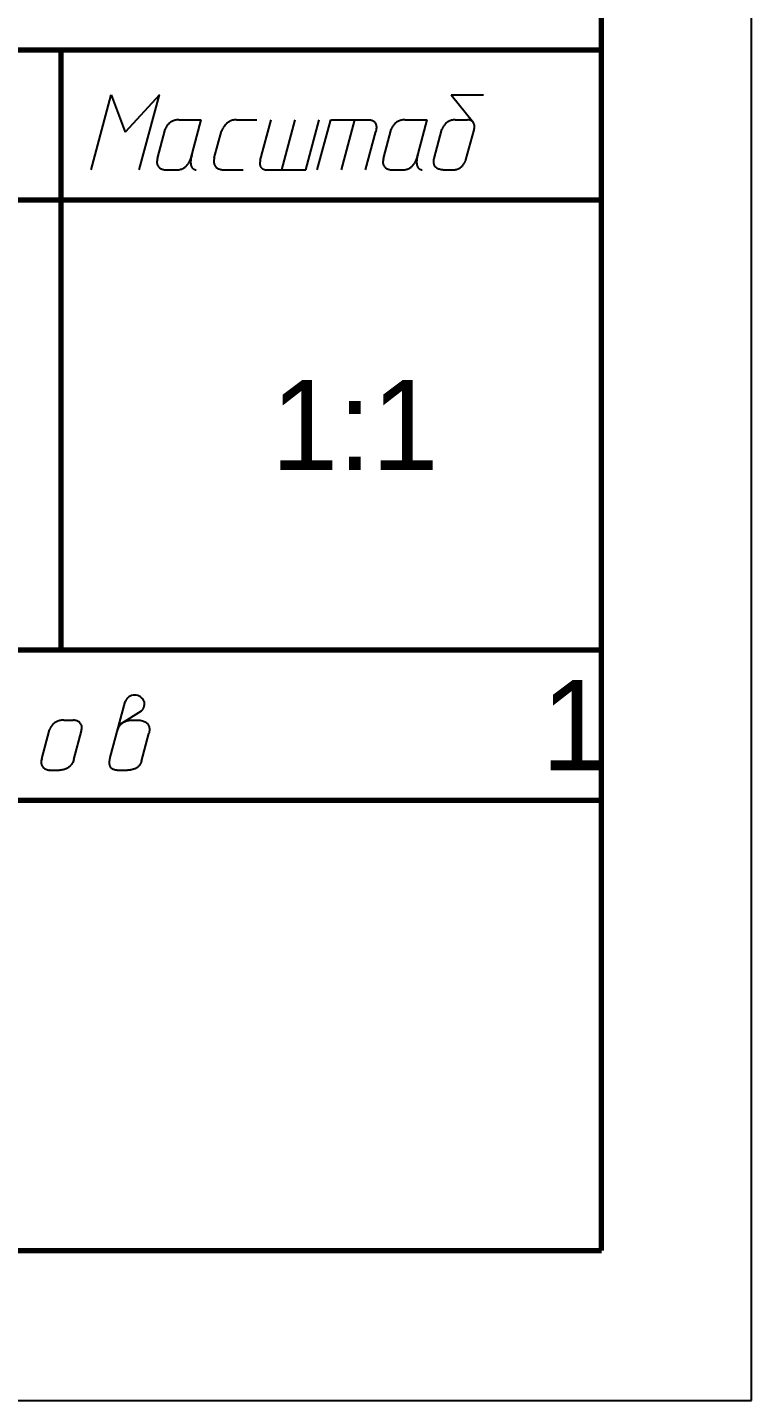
# Model space of a CAD drawing. Extents: x 0 to 420, y 0 to 297.
# Drawn here: x 395.88 to 420, y 0 to 45.74 of the extents above; entities that cross this region are included whole.
import ezdxf

# ---------------------------------------------------------------- set-up
doc = ezdxf.new("R2010")
doc.units = 0
doc.layers.get('0').update_dxf_attribs({"linetype": 'CONTINUOUS'})
doc.styles.add('cyrillic_ii', font='cyrillic_ii')

msp = doc.modelspace()

# ---------------------------------------------------------------- linework, layer by layer
for p, q in [((420, 0), (420, 297)), ((0, 0), (420, 0))]:
    msp.add_line(p, q)
at = {"lineweight": 70}
for p, q in [((415, 5), (415, 292)), ((295, 45), (415, 45)), ((397, 25), (397, 45)), ((365, 40), (415, 40)), ((415, 25), (380, 25)), ((295, 20), (415, 20)), ((20, 5), (415, 5))]:
    msp.add_line(p, q, dxfattribs=at)
at = {"color": 7, "linetype": 'CONTINUOUS', "lineweight": 25}
for p, q in [((398, 41), (398.67, 43.5)), ((398, 41), (398.67, 43.5)), ((398.67, 43.5), (399.138, 42.25)), ((400.275, 43.5), (399.138, 42.25)), ((399.606, 41), (400.275, 43.5)), ((409.997, 43.5), (411.07, 43.5)), ((409.997, 43.5), (410.735, 42.573)), ((400.596, 42.544), (400.581, 42.529)), ((400.613, 42.559), (400.596, 42.544)), ((400.631, 42.574), (400.613, 42.559)), ((400.651, 42.588), (400.631, 42.574)), ((400.672, 42.601), (400.651, 42.588)), ((400.694, 42.613), (400.672, 42.601)), ((400.718, 42.625), (400.694, 42.613)), ((400.743, 42.635), (400.718, 42.625)), ((400.77, 42.644), (400.743, 42.635)), ((400.798, 42.652), (400.77, 42.644)), ((400.828, 42.658), (400.798, 42.652)), ((400.86, 42.663), (400.828, 42.658)), ((400.893, 42.666), (400.86, 42.663)), ((400.928, 42.667), (400.893, 42.666)), ((400.928, 42.667), (401.666, 42.667)), ((401.319, 41.371), (401.666, 42.667)), ((402.533, 42.555), (402.512, 42.538)), ((402.554, 42.572), (402.533, 42.555)), ((402.577, 42.588), (402.554, 42.572)), ((402.601, 42.602), (402.577, 42.588)), ((402.626, 42.616), (402.601, 42.602)), ((402.653, 42.629), (402.626, 42.616)), ((402.682, 42.64), (402.653, 42.629)), ((402.712, 42.649), (402.682, 42.64)), ((402.743, 42.656), (402.712, 42.649)), ((402.776, 42.662), (402.743, 42.656)), ((402.81, 42.665), (402.776, 42.662)), ((402.846, 42.667), (402.81, 42.665)), ((402.846, 42.667), (403.519, 42.667)), ((403.635, 41.311), (403.999, 42.667)), ((404.355, 41), (404.801, 42.667)), ((405.157, 41), (405.604, 42.667)), ((405.537, 41), (405.984, 42.667)), ((405.984, 42.667), (407.242, 42.667)), ((406.34, 41), (406.787, 42.667)), ((407.242, 42.667), (407.274, 42.666)), ((407.274, 42.666), (407.304, 42.662)), ((407.304, 42.662), (407.332, 42.657)), ((407.332, 42.657), (407.357, 42.65)), ((407.357, 42.65), (407.379, 42.641)), ((407.379, 42.641), (407.399, 42.63)), ((407.399, 42.63), (407.417, 42.618)), ((407.417, 42.618), (407.433, 42.605)), ((407.433, 42.605), (407.447, 42.591)), ((407.447, 42.591), (407.459, 42.575)), ((407.459, 42.575), (407.469, 42.559)), ((407.469, 42.559), (407.478, 42.542)), ((407.478, 42.542), (407.485, 42.525)), ((408.124, 42.544), (408.108, 42.529)), ((408.141, 42.559), (408.124, 42.544)), ((408.159, 42.574), (408.141, 42.559)), ((408.178, 42.588), (408.159, 42.574)), ((408.199, 42.601), (408.178, 42.588)), ((408.222, 42.613), (408.199, 42.601)), ((408.245, 42.625), (408.222, 42.613)), ((408.271, 42.635), (408.245, 42.625)), ((408.297, 42.644), (408.271, 42.635)), ((408.326, 42.652), (408.297, 42.644)), ((408.356, 42.658), (408.326, 42.652)), ((408.387, 42.663), (408.356, 42.658)), ((408.42, 42.666), (408.387, 42.663)), ((408.455, 42.667), (408.42, 42.666)), ((408.455, 42.667), (409.194, 42.667)), ((408.847, 41.371), (409.194, 42.667)), ((409.812, 42.544), (409.796, 42.528)), ((409.828, 42.559), (409.812, 42.544)), ((409.846, 42.574), (409.828, 42.559)), ((409.865, 42.588), (409.846, 42.574)), ((409.885, 42.601), (409.865, 42.588)), ((409.907, 42.614), (409.885, 42.601)), ((409.93, 42.625), (409.907, 42.614)), ((409.955, 42.636), (409.93, 42.625)), ((409.981, 42.645), (409.955, 42.636)), ((410.008, 42.653), (409.981, 42.645)), ((410.037, 42.659), (410.008, 42.653)), ((410.068, 42.663), (410.037, 42.659)), ((410.1, 42.666), (410.068, 42.663)), ((410.134, 42.667), (410.1, 42.666)), ((410.134, 42.667), (410.544, 42.667)), ((410.545, 42.667), (410.544, 42.667)), ((410.547, 42.667), (410.545, 42.667)), ((410.551, 42.666), (410.547, 42.667)), ((410.556, 42.666), (410.551, 42.666)), ((410.563, 42.665), (410.556, 42.666)), ((410.571, 42.664), (410.563, 42.665)), ((410.581, 42.663), (410.571, 42.664)), ((410.591, 42.661), (410.581, 42.663)), ((410.602, 42.658), (410.591, 42.661)), ((410.613, 42.655), (410.602, 42.658)), ((410.625, 42.651), (410.613, 42.655)), ((410.638, 42.647), (410.625, 42.651)), ((410.651, 42.641), (410.638, 42.647)), ((410.663, 42.635), (410.651, 42.641)), ((410.676, 42.628), (410.663, 42.635)), ((410.689, 42.62), (410.676, 42.628)), ((410.701, 42.61), (410.689, 42.62)), ((410.712, 42.6), (410.701, 42.61)), ((410.723, 42.588), (410.712, 42.6)), ((410.734, 42.575), (410.723, 42.588)), ((410.743, 42.561), (410.734, 42.575)), ((410.751, 42.545), (410.743, 42.561)), ((410.759, 42.528), (410.751, 42.545)), ((400.211, 41.382), (400.469, 42.345)), ((400.47, 42.349), (400.469, 42.346)), ((400.469, 42.346), (400.469, 42.345)), ((400.472, 42.353), (400.47, 42.349)), ((400.474, 42.36), (400.472, 42.353)), ((400.477, 42.367), (400.474, 42.36)), ((400.48, 42.377), (400.477, 42.367)), ((400.485, 42.387), (400.48, 42.377)), ((400.49, 42.398), (400.485, 42.387)), ((400.496, 42.411), (400.49, 42.398)), ((400.503, 42.424), (400.496, 42.411)), ((400.511, 42.438), (400.503, 42.424)), ((400.52, 42.452), (400.511, 42.438)), ((400.53, 42.467), (400.52, 42.452)), ((400.541, 42.483), (400.53, 42.467)), ((400.553, 42.498), (400.541, 42.483)), ((400.566, 42.514), (400.553, 42.498)), ((400.581, 42.529), (400.566, 42.514)), ((402.106, 41.398), (402.345, 42.29)), ((402.346, 42.292), (402.345, 42.29)), ((402.345, 42.29), (402.345, 42.29)), ((402.348, 42.297), (402.346, 42.292)), ((402.351, 42.303), (402.348, 42.297)), ((402.354, 42.312), (402.351, 42.303)), ((402.359, 42.322), (402.354, 42.312)), ((402.364, 42.334), (402.359, 42.322)), ((402.37, 42.347), (402.364, 42.334)), ((402.378, 42.361), (402.37, 42.347)), ((402.386, 42.377), (402.378, 42.361)), ((402.396, 42.393), (402.386, 42.377)), ((402.406, 42.41), (402.396, 42.393)), ((402.418, 42.428), (402.406, 42.41)), ((402.431, 42.446), (402.418, 42.428)), ((402.445, 42.464), (402.431, 42.446)), ((402.46, 42.483), (402.445, 42.464)), ((402.476, 42.501), (402.46, 42.483)), ((402.494, 42.52), (402.476, 42.501)), ((402.512, 42.538), (402.494, 42.52)), ((407.143, 41), (407.484, 42.272)), ((407.484, 42.272), (407.483, 42.268)), ((407.485, 42.278), (407.484, 42.272)), ((407.485, 42.525), (407.491, 42.506)), ((407.487, 42.286), (407.485, 42.278)), ((407.489, 42.295), (407.487, 42.286)), ((407.492, 42.306), (407.489, 42.295)), ((407.491, 42.506), (407.496, 42.488)), ((407.494, 42.319), (407.492, 42.306)), ((407.496, 42.332), (407.494, 42.319)), ((407.496, 42.488), (407.499, 42.47)), ((407.499, 42.347), (407.496, 42.332)), ((407.499, 42.47), (407.501, 42.451)), ((407.5, 42.363), (407.499, 42.347)), ((407.502, 42.379), (407.5, 42.363)), ((407.501, 42.451), (407.503, 42.433)), ((407.503, 42.397), (407.502, 42.379)), ((407.503, 42.433), (407.503, 42.414)), ((407.503, 42.414), (407.503, 42.397)), ((407.739, 41.382), (407.997, 42.345)), ((407.998, 42.349), (407.997, 42.346)), ((407.997, 42.346), (407.997, 42.345)), ((407.999, 42.353), (407.998, 42.349)), ((408.002, 42.36), (407.999, 42.353)), ((408.004, 42.367), (408.002, 42.36)), ((408.008, 42.377), (408.004, 42.367)), ((408.012, 42.387), (408.008, 42.377)), ((408.018, 42.398), (408.012, 42.387)), ((408.024, 42.411), (408.018, 42.398)), ((408.031, 42.424), (408.024, 42.411)), ((408.039, 42.438), (408.031, 42.424)), ((408.048, 42.452), (408.039, 42.438)), ((408.058, 42.467), (408.048, 42.452)), ((408.069, 42.483), (408.058, 42.467)), ((408.081, 42.498), (408.069, 42.483)), ((408.094, 42.514), (408.081, 42.498)), ((408.108, 42.529), (408.094, 42.514)), ((409.43, 41.382), (409.688, 42.346)), ((409.689, 42.349), (409.688, 42.347)), ((409.688, 42.347), (409.688, 42.346)), ((409.69, 42.353), (409.689, 42.349)), ((409.692, 42.359), (409.69, 42.353)), ((409.695, 42.366), (409.692, 42.359)), ((409.698, 42.375), (409.695, 42.366)), ((409.703, 42.385), (409.698, 42.375)), ((409.708, 42.396), (409.703, 42.385)), ((409.714, 42.409), (409.708, 42.396)), ((409.721, 42.422), (409.714, 42.409)), ((409.728, 42.436), (409.721, 42.422)), ((409.737, 42.451), (409.728, 42.436)), ((409.747, 42.466), (409.737, 42.451)), ((409.757, 42.481), (409.747, 42.466)), ((409.769, 42.497), (409.757, 42.481)), ((409.782, 42.513), (409.769, 42.497)), ((409.796, 42.528), (409.782, 42.513)), ((410.488, 41.329), (410.756, 42.329)), ((410.756, 42.329), (410.763, 42.36)), ((410.764, 42.509), (410.759, 42.528)), ((410.763, 42.36), (410.768, 42.39)), ((410.769, 42.489), (410.764, 42.509)), ((410.768, 42.39), (410.771, 42.417)), ((410.771, 42.467), (410.769, 42.489)), ((410.772, 42.443), (410.771, 42.467)), ((410.771, 42.417), (410.772, 42.443)), ((400.194, 41.281), (400.193, 41.252)), ((400.193, 41.252), (400.195, 41.225)), ((400.197, 41.312), (400.194, 41.281)), ((400.195, 41.225), (400.199, 41.2)), ((400.203, 41.346), (400.197, 41.312)), ((400.199, 41.2), (400.204, 41.177)), ((400.211, 41.382), (400.203, 41.346)), ((400.204, 41.177), (400.212, 41.156)), ((401.203, 41.158), (401.217, 41.176)), ((401.217, 41.176), (401.231, 41.194)), ((401.231, 41.194), (401.243, 41.211)), ((401.243, 41.211), (401.255, 41.229)), ((401.255, 41.229), (401.265, 41.246)), ((401.265, 41.246), (401.274, 41.263)), ((401.274, 41.263), (401.283, 41.279)), ((401.283, 41.279), (401.29, 41.294)), ((401.29, 41.294), (401.296, 41.309)), ((401.296, 41.309), (401.302, 41.322)), ((401.302, 41.322), (401.307, 41.334)), ((401.307, 41.334), (401.311, 41.345)), ((401.311, 41.345), (401.314, 41.354)), ((401.314, 41.354), (401.316, 41.361)), ((401.316, 41.361), (401.318, 41.366)), ((401.32, 41.327), (401.317, 41.292)), ((401.317, 41.292), (401.317, 41.259)), ((401.317, 41.259), (401.317, 41.229)), ((401.317, 41.229), (401.32, 41.202)), ((401.318, 41.366), (401.319, 41.37)), ((401.319, 41.37), (401.319, 41.371)), ((401.325, 41.364), (401.32, 41.327)), ((401.32, 41.202), (401.324, 41.177)), ((401.324, 41.177), (401.329, 41.154)), ((401.332, 41.405), (401.325, 41.364)), ((401.341, 41.448), (401.332, 41.405)), ((401.352, 41.494), (401.341, 41.448)), ((402.092, 41.326), (402.089, 41.293)), ((402.089, 41.293), (402.089, 41.263)), ((402.089, 41.263), (402.091, 41.235)), ((402.091, 41.235), (402.096, 41.209)), ((402.098, 41.361), (402.092, 41.326)), ((402.096, 41.209), (402.103, 41.185)), ((402.106, 41.398), (402.098, 41.361)), ((402.103, 41.185), (402.111, 41.163)), ((403.621, 41.229), (403.62, 41.205)), ((403.62, 41.205), (403.621, 41.183)), ((403.624, 41.254), (403.621, 41.229)), ((403.621, 41.183), (403.624, 41.163)), ((403.628, 41.281), (403.624, 41.254)), ((403.635, 41.311), (403.628, 41.281)), ((407.725, 41.312), (407.721, 41.281)), ((407.721, 41.281), (407.721, 41.252)), ((407.721, 41.252), (407.722, 41.225)), ((407.722, 41.225), (407.726, 41.2)), ((407.73, 41.346), (407.725, 41.312)), ((407.726, 41.2), (407.732, 41.177)), ((407.739, 41.382), (407.73, 41.346)), ((407.732, 41.177), (407.739, 41.156)), ((408.73, 41.158), (408.745, 41.176)), ((408.745, 41.176), (408.758, 41.194)), ((408.758, 41.194), (408.771, 41.211)), ((408.771, 41.211), (408.782, 41.229)), ((408.782, 41.229), (408.793, 41.246)), ((408.793, 41.246), (408.802, 41.263)), ((408.802, 41.263), (408.81, 41.279)), ((408.81, 41.279), (408.818, 41.294)), ((408.818, 41.294), (408.824, 41.309)), ((408.824, 41.309), (408.83, 41.322)), ((408.83, 41.322), (408.834, 41.334)), ((408.834, 41.334), (408.838, 41.345)), ((408.838, 41.345), (408.841, 41.354)), ((408.841, 41.354), (408.844, 41.361)), ((408.844, 41.361), (408.846, 41.366)), ((408.845, 41.292), (408.844, 41.259)), ((408.844, 41.259), (408.845, 41.229)), ((408.848, 41.327), (408.845, 41.292)), ((408.845, 41.229), (408.848, 41.202)), ((408.846, 41.366), (408.847, 41.37)), ((408.847, 41.37), (408.847, 41.371)), ((408.852, 41.364), (408.848, 41.327)), ((408.848, 41.202), (408.851, 41.177)), ((408.851, 41.177), (408.857, 41.154)), ((408.859, 41.405), (408.852, 41.364)), ((408.868, 41.448), (408.859, 41.405)), ((408.88, 41.494), (408.868, 41.448)), ((409.416, 41.281), (409.417, 41.297)), ((409.416, 41.265), (409.416, 41.281)), ((409.417, 41.248), (409.416, 41.265)), ((409.417, 41.297), (409.418, 41.312)), ((409.419, 41.23), (409.417, 41.248)), ((409.418, 41.312), (409.419, 41.326)), ((409.419, 41.326), (409.421, 41.339)), ((409.422, 41.212), (409.419, 41.23)), ((409.421, 41.339), (409.423, 41.35)), ((409.425, 41.194), (409.422, 41.212)), ((409.423, 41.35), (409.425, 41.36)), ((409.425, 41.36), (409.426, 41.368)), ((409.43, 41.176), (409.425, 41.194)), ((409.426, 41.368), (409.428, 41.375)), ((409.428, 41.375), (409.429, 41.38)), ((409.429, 41.38), (409.43, 41.382)), ((409.436, 41.158), (409.43, 41.176)), ((410.395, 41.165), (410.408, 41.182)), ((410.408, 41.182), (410.42, 41.198)), ((410.42, 41.198), (410.431, 41.214)), ((410.431, 41.214), (410.441, 41.23)), ((410.441, 41.23), (410.45, 41.245)), ((410.45, 41.245), (410.457, 41.259)), ((410.457, 41.259), (410.464, 41.273)), ((410.464, 41.273), (410.47, 41.285)), ((410.47, 41.285), (410.475, 41.296)), ((410.475, 41.296), (410.479, 41.306)), ((410.479, 41.306), (410.482, 41.315)), ((410.482, 41.315), (410.485, 41.321)), ((410.485, 41.321), (410.487, 41.326)), ((410.487, 41.326), (410.488, 41.329)), ((410.488, 41.329), (410.488, 41.33)), ((410.488, 41.33), (410.488, 41.329)), ((400.212, 41.156), (400.221, 41.136)), ((400.221, 41.136), (400.231, 41.119)), ((400.231, 41.119), (400.243, 41.102)), ((400.243, 41.102), (400.256, 41.088)), ((400.256, 41.088), (400.27, 41.075)), ((400.27, 41.075), (400.285, 41.063)), ((400.285, 41.063), (400.3, 41.052)), ((400.3, 41.052), (400.316, 41.043)), ((400.316, 41.043), (400.332, 41.035)), ((400.332, 41.035), (400.348, 41.028)), ((400.348, 41.028), (400.365, 41.022)), ((400.365, 41.022), (400.381, 41.017)), ((400.381, 41.017), (400.396, 41.013)), ((400.396, 41.013), (400.412, 41.009)), ((400.412, 41.009), (400.426, 41.007)), ((400.426, 41.007), (400.44, 41.004)), ((400.44, 41.004), (400.452, 41.003)), ((400.452, 41.003), (400.464, 41.002)), ((400.464, 41.002), (400.474, 41.001)), ((400.474, 41.001), (400.483, 41)), ((400.483, 41), (400.49, 41)), ((400.49, 41), (400.495, 41)), ((400.495, 41), (400.498, 41)), ((400.498, 41), (400.858, 41)), ((400.858, 41), (400.892, 41.001)), ((400.892, 41.001), (400.925, 41.004)), ((400.925, 41.004), (400.956, 41.01)), ((400.956, 41.01), (400.985, 41.017)), ((400.985, 41.017), (401.013, 41.026)), ((401.013, 41.026), (401.04, 41.036)), ((401.04, 41.036), (401.065, 41.048)), ((401.065, 41.048), (401.088, 41.061)), ((401.088, 41.061), (401.111, 41.075)), ((401.111, 41.075), (401.132, 41.09)), ((401.132, 41.09), (401.151, 41.106)), ((401.151, 41.106), (401.17, 41.123)), ((401.17, 41.123), (401.187, 41.14)), ((401.187, 41.14), (401.203, 41.158)), ((401.329, 41.154), (401.336, 41.133)), ((401.336, 41.133), (401.343, 41.114)), ((401.343, 41.114), (401.351, 41.097)), ((401.351, 41.097), (401.361, 41.082)), ((401.361, 41.082), (401.37, 41.068)), ((401.37, 41.068), (401.38, 41.056)), ((401.38, 41.056), (401.391, 41.046)), ((401.391, 41.046), (401.402, 41.036)), ((401.402, 41.036), (401.413, 41.029)), ((401.413, 41.029), (401.423, 41.022)), ((401.423, 41.022), (401.434, 41.017)), ((401.434, 41.017), (401.444, 41.012)), ((401.444, 41.012), (401.454, 41.008)), ((401.454, 41.008), (401.463, 41.006)), ((401.463, 41.006), (401.471, 41.004)), ((401.471, 41.004), (401.479, 41.002)), ((401.479, 41.002), (401.485, 41.001)), ((401.485, 41.001), (401.49, 41)), ((401.49, 41), (401.494, 41)), ((401.494, 41), (401.497, 41)), ((401.497, 41), (401.498, 41)), ((402.111, 41.163), (402.122, 41.142)), ((402.122, 41.142), (402.134, 41.124)), ((402.134, 41.124), (402.147, 41.107)), ((402.147, 41.107), (402.162, 41.092)), ((402.162, 41.092), (402.177, 41.078)), ((402.177, 41.078), (402.194, 41.066)), ((402.194, 41.066), (402.211, 41.055)), ((402.211, 41.055), (402.228, 41.045)), ((402.228, 41.045), (402.246, 41.037)), ((402.246, 41.037), (402.264, 41.029)), ((402.264, 41.029), (402.282, 41.023)), ((402.282, 41.023), (402.299, 41.018)), ((402.299, 41.018), (402.317, 41.013)), ((402.317, 41.013), (402.333, 41.01)), ((402.333, 41.01), (402.349, 41.007)), ((402.349, 41.007), (402.363, 41.005)), ((402.363, 41.005), (402.377, 41.003)), ((402.377, 41.003), (402.389, 41.002)), ((402.389, 41.002), (402.4, 41.001)), ((402.4, 41.001), (402.409, 41)), ((402.409, 41), (402.416, 41)), ((402.416, 41), (402.42, 41)), ((402.42, 41), (402.423, 41)), ((402.423, 41), (403.072, 41)), ((403.624, 41.163), (403.629, 41.144)), ((403.629, 41.144), (403.634, 41.127)), ((403.634, 41.127), (403.641, 41.111)), ((403.641, 41.111), (403.649, 41.097)), ((403.649, 41.097), (403.658, 41.083)), ((403.658, 41.083), (403.668, 41.072)), ((403.668, 41.072), (403.679, 41.061)), ((403.679, 41.061), (403.69, 41.051)), ((403.69, 41.051), (403.702, 41.043)), ((403.702, 41.043), (403.714, 41.035)), ((403.714, 41.035), (403.726, 41.029)), ((403.726, 41.029), (403.738, 41.023)), ((403.738, 41.023), (403.751, 41.018)), ((403.751, 41.018), (403.762, 41.014)), ((403.762, 41.014), (403.774, 41.01)), ((403.774, 41.01), (403.785, 41.008)), ((403.785, 41.008), (403.795, 41.005)), ((403.795, 41.005), (403.805, 41.004)), ((403.805, 41.004), (403.814, 41.002)), ((403.814, 41.002), (403.821, 41.001)), ((403.821, 41.001), (403.828, 41.001)), ((403.828, 41.001), (403.833, 41)), ((403.833, 41), (403.836, 41)), ((403.836, 41), (403.839, 41)), ((403.839, 41), (403.839, 41)), ((403.839, 41), (405.157, 41)), ((407.739, 41.156), (407.748, 41.136)), ((407.748, 41.136), (407.759, 41.119)), ((407.759, 41.119), (407.771, 41.102)), ((407.771, 41.102), (407.784, 41.088)), ((407.784, 41.088), (407.798, 41.075)), ((407.798, 41.075), (407.812, 41.063)), ((407.812, 41.063), (407.828, 41.052)), ((407.828, 41.052), (407.844, 41.043)), ((407.844, 41.043), (407.86, 41.035)), ((407.86, 41.035), (407.876, 41.028)), ((407.876, 41.028), (407.892, 41.022)), ((407.892, 41.022), (407.908, 41.017)), ((407.908, 41.017), (407.924, 41.013)), ((407.924, 41.013), (407.939, 41.009)), ((407.939, 41.009), (407.954, 41.007)), ((407.954, 41.007), (407.967, 41.004)), ((407.967, 41.004), (407.98, 41.003)), ((407.98, 41.003), (407.992, 41.002)), ((407.992, 41.002), (408.002, 41.001)), ((408.002, 41.001), (408.01, 41)), ((408.01, 41), (408.017, 41)), ((408.017, 41), (408.023, 41)), ((408.023, 41), (408.026, 41)), ((408.026, 41), (408.386, 41)), ((408.386, 41), (408.42, 41.001)), ((408.42, 41.001), (408.452, 41.004)), ((408.452, 41.004), (408.483, 41.01)), ((408.483, 41.01), (408.513, 41.017)), ((408.513, 41.017), (408.541, 41.026)), ((408.541, 41.026), (408.567, 41.036)), ((408.567, 41.036), (408.592, 41.048)), ((408.592, 41.048), (408.616, 41.061)), ((408.616, 41.061), (408.638, 41.075)), ((408.638, 41.075), (408.659, 41.09)), ((408.659, 41.09), (408.679, 41.106)), ((408.679, 41.106), (408.697, 41.123)), ((408.697, 41.123), (408.714, 41.14)), ((408.714, 41.14), (408.73, 41.158)), ((408.857, 41.154), (408.863, 41.133)), ((408.863, 41.133), (408.871, 41.114)), ((408.871, 41.114), (408.879, 41.097)), ((408.879, 41.097), (408.888, 41.082)), ((408.888, 41.082), (408.898, 41.068)), ((408.898, 41.068), (408.908, 41.056)), ((408.908, 41.056), (408.919, 41.046)), ((408.919, 41.046), (408.929, 41.036)), ((408.929, 41.036), (408.94, 41.029)), ((408.94, 41.029), (408.951, 41.022)), ((408.951, 41.022), (408.962, 41.017)), ((408.962, 41.017), (408.972, 41.012)), ((408.972, 41.012), (408.982, 41.008)), ((408.982, 41.008), (408.991, 41.006)), ((408.991, 41.006), (408.999, 41.004)), ((408.999, 41.004), (409.006, 41.002)), ((409.006, 41.002), (409.013, 41.001)), ((409.013, 41.001), (409.018, 41)), ((409.018, 41), (409.022, 41)), ((409.022, 41), (409.024, 41)), ((409.024, 41), (409.025, 41)), ((409.444, 41.14), (409.436, 41.158)), ((409.454, 41.123), (409.444, 41.14)), ((409.465, 41.106), (409.454, 41.123)), ((409.477, 41.09), (409.465, 41.106)), ((409.492, 41.075), (409.477, 41.09)), ((409.509, 41.061), (409.492, 41.075)), ((409.528, 41.048), (409.509, 41.061)), ((409.549, 41.036), (409.528, 41.048)), ((409.573, 41.026), (409.549, 41.036)), ((409.599, 41.017), (409.573, 41.026)), ((409.628, 41.01), (409.599, 41.017)), ((409.66, 41.004), (409.628, 41.01)), ((409.694, 41.001), (409.66, 41.004)), ((409.732, 41), (409.694, 41.001)), ((409.732, 41), (410.047, 41)), ((410.047, 41), (410.08, 41.001)), ((410.08, 41.001), (410.112, 41.004)), ((410.112, 41.004), (410.142, 41.009)), ((410.142, 41.009), (410.171, 41.016)), ((410.171, 41.016), (410.198, 41.025)), ((410.198, 41.025), (410.224, 41.034)), ((410.224, 41.034), (410.248, 41.046)), ((410.248, 41.046), (410.271, 41.058)), ((410.271, 41.058), (410.293, 41.071)), ((410.293, 41.071), (410.313, 41.086)), ((410.313, 41.086), (410.332, 41.101)), ((410.332, 41.101), (410.35, 41.116)), ((410.35, 41.116), (410.366, 41.133)), ((410.366, 41.133), (410.381, 41.149)), ((410.381, 41.149), (410.395, 41.165))]:
    msp.add_line(p, q, dxfattribs=at)
at = {"linetype": 'CONTINUOUS', "lineweight": 25}
for p, q in [((398.639, 21.417), (399.139, 23.282)), ((399.67, 22.968), (398.929, 22.5)), ((399.67, 22.968), (399.669, 22.967)), ((399.669, 22.967), (399.67, 22.968)), ((399.669, 22.967), (399.669, 22.967)), ((399.671, 22.969), (399.67, 22.968)), ((399.674, 22.971), (399.671, 22.969)), ((399.676, 22.973), (399.674, 22.971)), ((399.679, 22.977), (399.676, 22.973)), ((399.683, 22.98), (399.679, 22.977)), ((399.687, 22.985), (399.683, 22.98)), ((399.691, 22.99), (399.687, 22.985)), ((399.696, 22.996), (399.691, 22.99)), ((399.701, 23.002), (399.696, 22.996)), ((399.706, 23.009), (399.701, 23.002)), ((399.711, 23.018), (399.706, 23.009)), ((399.717, 23.026), (399.711, 23.018)), ((399.722, 23.036), (399.717, 23.026)), ((399.727, 23.047), (399.722, 23.036)), ((399.733, 23.058), (399.727, 23.047)), ((399.738, 23.07), (399.733, 23.058)), ((399.743, 23.083), (399.738, 23.07)), ((399.748, 23.097), (399.743, 23.083)), ((399.753, 23.112), (399.748, 23.097)), ((399.757, 23.128), (399.753, 23.112)), ((399.761, 23.145), (399.757, 23.128)), ((399.764, 23.163), (399.761, 23.145)), ((399.767, 23.182), (399.764, 23.163)), ((399.77, 23.202), (399.767, 23.182)), ((399.772, 23.223), (399.77, 23.202)), ((399.773, 23.245), (399.772, 23.223)), ((399.774, 23.268), (399.773, 23.245)), ((399.774, 23.292), (399.774, 23.268)), ((396.651, 22.426), (396.644, 22.412)), ((396.659, 22.44), (396.651, 22.426)), ((396.669, 22.454), (396.659, 22.44)), ((396.679, 22.469), (396.669, 22.454)), ((396.69, 22.484), (396.679, 22.469)), ((396.702, 22.499), (396.69, 22.484)), ((396.716, 22.515), (396.702, 22.499)), ((396.73, 22.53), (396.716, 22.515)), ((396.746, 22.545), (396.73, 22.53)), ((396.764, 22.56), (396.746, 22.545)), ((396.782, 22.575), (396.764, 22.56)), ((396.802, 22.588), (396.782, 22.575)), ((396.824, 22.601), (396.802, 22.588)), ((396.847, 22.614), (396.824, 22.601)), ((396.871, 22.625), (396.847, 22.614)), ((396.897, 22.635), (396.871, 22.625)), ((396.925, 22.644), (396.897, 22.635)), ((396.955, 22.652), (396.925, 22.644)), ((396.986, 22.658), (396.955, 22.652)), ((397.019, 22.663), (396.986, 22.658)), ((397.053, 22.666), (397.019, 22.663)), ((397.09, 22.667), (397.053, 22.666)), ((397.09, 22.667), (397.402, 22.667)), ((397.403, 22.667), (397.402, 22.667)), ((397.406, 22.667), (397.403, 22.667)), ((397.411, 22.666), (397.406, 22.667)), ((397.418, 22.666), (397.411, 22.666)), ((397.426, 22.665), (397.418, 22.666)), ((397.436, 22.664), (397.426, 22.665)), ((397.447, 22.663), (397.436, 22.664)), ((397.46, 22.66), (397.447, 22.663)), ((397.474, 22.658), (397.46, 22.66)), ((397.488, 22.655), (397.474, 22.658)), ((397.503, 22.651), (397.488, 22.655)), ((397.519, 22.646), (397.503, 22.651)), ((397.535, 22.64), (397.519, 22.646)), ((397.551, 22.633), (397.535, 22.64)), ((397.567, 22.626), (397.551, 22.633)), ((397.582, 22.617), (397.567, 22.626)), ((397.598, 22.607), (397.582, 22.617)), ((397.613, 22.596), (397.598, 22.607)), ((397.627, 22.584), (397.613, 22.596)), ((397.64, 22.57), (397.627, 22.584)), ((397.653, 22.555), (397.64, 22.57)), ((397.664, 22.538), (397.653, 22.555)), ((397.673, 22.519), (397.664, 22.538)), ((397.681, 22.499), (397.673, 22.519)), ((397.688, 22.478), (397.681, 22.499)), ((397.692, 22.454), (397.688, 22.478)), ((397.694, 22.428), (397.692, 22.454)), ((397.694, 22.401), (397.694, 22.428)), ((398.913, 22.408), (398.926, 22.434)), ((398.926, 22.434), (398.941, 22.459)), ((398.941, 22.459), (398.956, 22.482)), ((398.956, 22.482), (398.972, 22.503)), ((398.972, 22.503), (398.989, 22.522)), ((398.989, 22.522), (399.006, 22.54)), ((399.006, 22.54), (399.024, 22.556)), ((399.024, 22.556), (399.042, 22.571)), ((399.042, 22.571), (399.061, 22.585)), ((399.061, 22.585), (399.08, 22.597)), ((399.08, 22.597), (399.099, 22.607)), ((399.099, 22.607), (399.118, 22.617)), ((399.118, 22.617), (399.136, 22.626)), ((399.136, 22.626), (399.155, 22.633)), ((399.155, 22.633), (399.173, 22.64)), ((399.173, 22.64), (399.191, 22.645)), ((399.191, 22.645), (399.209, 22.65)), ((399.209, 22.65), (399.226, 22.654)), ((399.226, 22.654), (399.242, 22.657)), ((399.242, 22.657), (399.257, 22.66)), ((399.257, 22.66), (399.272, 22.662)), ((399.272, 22.662), (399.285, 22.664)), ((399.285, 22.664), (399.298, 22.665)), ((399.298, 22.665), (399.309, 22.666)), ((399.309, 22.666), (399.319, 22.666)), ((399.319, 22.666), (399.328, 22.667)), ((399.328, 22.667), (399.335, 22.667)), ((399.335, 22.667), (399.34, 22.667)), ((399.34, 22.667), (399.547, 22.667)), ((399.547, 22.667), (399.593, 22.665)), ((399.593, 22.665), (399.636, 22.661)), ((399.636, 22.661), (399.675, 22.655)), ((399.675, 22.655), (399.711, 22.647)), ((399.711, 22.647), (399.744, 22.637)), ((399.744, 22.637), (399.773, 22.626)), ((399.773, 22.626), (399.8, 22.612)), ((399.8, 22.612), (399.824, 22.598)), ((399.824, 22.598), (399.845, 22.582)), ((399.845, 22.582), (399.864, 22.565)), ((399.864, 22.565), (399.88, 22.547)), ((399.88, 22.547), (399.894, 22.528)), ((399.894, 22.528), (399.906, 22.509)), ((399.906, 22.509), (399.916, 22.489)), ((399.916, 22.489), (399.924, 22.468)), ((399.924, 22.468), (399.931, 22.448)), ((399.931, 22.448), (399.936, 22.427)), ((399.936, 22.427), (399.94, 22.407)), ((396.358, 21.378), (396.617, 22.346)), ((396.618, 22.35), (396.617, 22.347)), ((396.617, 22.347), (396.617, 22.346)), ((396.62, 22.355), (396.618, 22.35)), ((396.622, 22.361), (396.62, 22.355)), ((396.625, 22.369), (396.622, 22.361)), ((396.629, 22.378), (396.625, 22.369)), ((396.633, 22.389), (396.629, 22.378)), ((396.638, 22.4), (396.633, 22.389)), ((396.644, 22.412), (396.638, 22.4)), ((397.423, 21.353), (397.679, 22.306)), ((397.679, 22.306), (397.687, 22.34)), ((397.687, 22.34), (397.692, 22.372)), ((397.692, 22.372), (397.694, 22.401)), ((398.88, 22.317), (398.89, 22.349)), ((398.89, 22.349), (398.901, 22.38)), ((398.901, 22.38), (398.913, 22.408)), ((399.68, 21.3), (399.927, 22.221)), ((399.928, 22.226), (399.927, 22.221)), ((399.93, 22.233), (399.928, 22.226)), ((399.932, 22.242), (399.93, 22.233)), ((399.935, 22.253), (399.932, 22.242)), ((399.937, 22.266), (399.935, 22.253)), ((399.939, 22.28), (399.937, 22.266)), ((399.941, 22.295), (399.939, 22.28)), ((399.94, 22.407), (399.942, 22.387)), ((399.943, 22.312), (399.941, 22.295)), ((399.942, 22.387), (399.944, 22.367)), ((399.944, 22.33), (399.943, 22.312)), ((399.944, 22.367), (399.944, 22.348)), ((399.944, 22.348), (399.944, 22.33)), ((396.344, 21.31), (396.342, 21.279)), ((396.342, 21.279), (396.342, 21.25)), ((396.342, 21.25), (396.344, 21.223)), ((396.35, 21.343), (396.344, 21.31)), ((396.344, 21.223), (396.348, 21.199)), ((396.348, 21.199), (396.355, 21.176)), ((396.358, 21.378), (396.35, 21.343)), ((396.355, 21.176), (396.363, 21.155)), ((396.363, 21.155), (396.373, 21.135)), ((396.373, 21.135), (396.384, 21.118)), ((396.384, 21.118), (396.397, 21.102)), ((396.397, 21.102), (396.41, 21.087)), ((396.41, 21.087), (396.425, 21.074)), ((396.425, 21.074), (396.44, 21.062)), ((396.44, 21.062), (396.455, 21.052)), ((396.455, 21.052), (396.471, 21.043)), ((396.471, 21.043), (396.487, 21.035)), ((397.174, 21.049), (397.154, 21.04)), ((397.193, 21.058), (397.174, 21.049)), ((397.213, 21.069), (397.193, 21.058)), ((397.233, 21.081), (397.213, 21.069)), ((397.253, 21.095), (397.233, 21.081)), ((397.272, 21.11), (397.253, 21.095)), ((397.291, 21.126), (397.272, 21.11)), ((397.309, 21.144), (397.291, 21.126)), ((397.327, 21.164), (397.309, 21.144)), ((397.344, 21.185), (397.327, 21.164)), ((397.36, 21.208), (397.344, 21.185)), ((397.375, 21.233), (397.36, 21.208)), ((397.389, 21.26), (397.375, 21.233)), ((397.402, 21.289), (397.389, 21.26)), ((397.413, 21.32), (397.402, 21.289)), ((397.423, 21.353), (397.413, 21.32)), ((398.616, 21.274), (398.617, 21.292)), ((398.616, 21.255), (398.616, 21.274)), ((398.616, 21.236), (398.616, 21.255)), ((398.617, 21.217), (398.616, 21.236)), ((398.617, 21.292), (398.619, 21.309)), ((398.62, 21.198), (398.617, 21.217)), ((398.619, 21.309), (398.621, 21.326)), ((398.623, 21.179), (398.62, 21.198)), ((398.621, 21.326), (398.623, 21.342)), ((398.623, 21.342), (398.626, 21.357)), ((398.627, 21.161), (398.623, 21.179)), ((398.626, 21.357), (398.628, 21.37)), ((398.633, 21.142), (398.627, 21.161)), ((398.628, 21.37), (398.631, 21.383)), ((398.631, 21.383), (398.633, 21.394)), ((398.633, 21.394), (398.636, 21.403)), ((398.64, 21.125), (398.633, 21.142)), ((398.636, 21.403), (398.638, 21.411)), ((398.638, 21.411), (398.639, 21.417)), ((398.649, 21.108), (398.64, 21.125)), ((398.659, 21.091), (398.649, 21.108)), ((398.671, 21.076), (398.659, 21.091)), ((398.685, 21.061), (398.671, 21.076)), ((398.7, 21.048), (398.685, 21.061)), ((398.718, 21.036), (398.7, 21.048)), ((399.469, 21.049), (399.45, 21.041)), ((399.488, 21.059), (399.469, 21.049)), ((399.507, 21.069), (399.488, 21.059)), ((399.526, 21.081), (399.507, 21.069)), ((399.544, 21.093), (399.526, 21.081)), ((399.561, 21.107), (399.544, 21.093)), ((399.578, 21.122), (399.561, 21.107)), ((399.594, 21.139), (399.578, 21.122)), ((399.61, 21.157), (399.594, 21.139)), ((399.624, 21.177), (399.61, 21.157)), ((399.638, 21.198), (399.624, 21.177)), ((399.65, 21.221), (399.638, 21.198)), ((399.662, 21.245), (399.65, 21.221)), ((399.672, 21.272), (399.662, 21.245)), ((399.68, 21.3), (399.672, 21.272)), ((396.487, 21.035), (396.502, 21.028)), ((396.502, 21.028), (396.518, 21.022)), ((396.518, 21.022), (396.533, 21.017)), ((396.533, 21.017), (396.547, 21.013)), ((396.547, 21.013), (396.56, 21.009)), ((396.56, 21.009), (396.573, 21.007)), ((396.573, 21.007), (396.584, 21.004)), ((396.584, 21.004), (396.593, 21.003)), ((396.593, 21.003), (396.601, 21.002)), ((396.601, 21.002), (396.607, 21.001)), ((396.607, 21.001), (396.611, 21)), ((396.612, 21), (396.609, 21)), ((396.609, 21), (396.954, 21)), ((396.611, 21), (396.613, 21)), ((396.613, 21), (396.612, 21)), ((396.958, 21), (396.954, 21)), ((396.964, 21), (396.958, 21)), ((396.971, 21), (396.964, 21)), ((396.98, 21.001), (396.971, 21)), ((396.99, 21.001), (396.98, 21.001)), ((397.002, 21.003), (396.99, 21.001)), ((397.015, 21.004), (397.002, 21.003)), ((397.03, 21.006), (397.015, 21.004)), ((397.045, 21.009), (397.03, 21.006)), ((397.061, 21.012), (397.045, 21.009)), ((397.079, 21.016), (397.061, 21.012)), ((397.097, 21.02), (397.079, 21.016)), ((397.115, 21.026), (397.097, 21.02)), ((397.134, 21.032), (397.115, 21.026)), ((397.154, 21.04), (397.134, 21.032)), ((398.738, 21.026), (398.718, 21.036)), ((398.76, 21.017), (398.738, 21.026)), ((398.784, 21.01), (398.76, 21.017)), ((398.811, 21.004), (398.784, 21.01)), ((398.84, 21.001), (398.811, 21.004)), ((398.872, 21), (398.84, 21.001)), ((398.872, 21), (399.209, 21)), ((399.217, 21), (399.209, 21)), ((399.226, 21), (399.217, 21)), ((399.236, 21), (399.226, 21)), ((399.248, 21.001), (399.236, 21)), ((399.26, 21.001), (399.248, 21.001)), ((399.274, 21.002), (399.26, 21.001)), ((399.289, 21.003), (399.274, 21.002)), ((399.305, 21.005), (399.289, 21.003)), ((399.321, 21.007), (399.305, 21.005)), ((399.338, 21.01), (399.321, 21.007)), ((399.356, 21.013), (399.338, 21.01)), ((399.374, 21.017), (399.356, 21.013)), ((399.393, 21.022), (399.374, 21.017)), ((399.412, 21.028), (399.393, 21.022)), ((399.431, 21.034), (399.412, 21.028)), ((399.45, 21.041), (399.431, 21.034))]:
    msp.add_line(p, q, dxfattribs=at)
msp.add_arc((399.459, 23.158), 0.342, 22.9865, 158.7741, dxfattribs=at)

# ---------------------------------------------------------------- texts
at = {"char_height": 3, "attachment_point": 1, "style": 'cyrillic_ii'}
for s, insert, width in [('1:1', (404, 34), 3.33333), ('1', (413, 24), 0.66667)]:
    msp.add_mtext(s, dxfattribs=dict(at, insert=insert, width=width))

doc.saveas('drawing.dxf')
